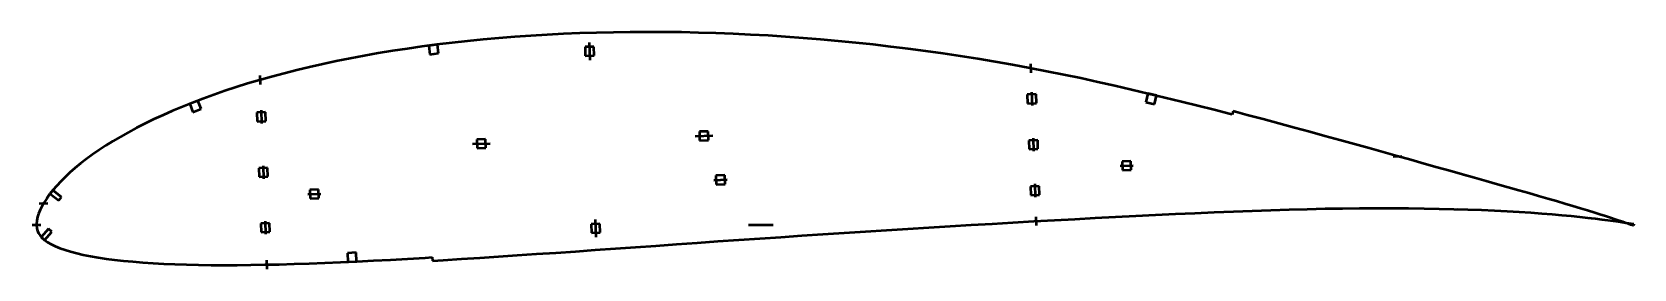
# Model space of a CAD drawing. Header units: metres. Extents: x -255 to 473, y -20 to 88.
import ezdxf

# ---------------------------------------------------------------- set-up
doc = ezdxf.new("R2010")
doc.units = ezdxf.units.M
for name, color, linetype, lineweight in [('FoilLayer', 1, 'Continuous', 50), ('StringerLayer', 1, 'Continuous', 50), ('SubLayer', 1, 'Continuous', 50)]:
    doc.layers.add(name, color=color, linetype=linetype, lineweight=lineweight)

msp = doc.modelspace()

# ---------------------------------------------------------------- linework, layer by layer
at = {"layer": 'FoilLayer'}
for p, q in [((1.8, 87.33), (-5.75, 87.09)), ((9.41, 87.49), (1.8, 87.33)), ((17.07, 87.6), (9.41, 87.49)), ((24.79, 87.65), (17.07, 87.6)), ((32.52, 87.62), (24.79, 87.65)), ((40.3, 87.52), (32.52, 87.62)), ((48.11, 87.35), (40.3, 87.52)), ((55.97, 87.11), (48.11, 87.35)), ((-84.27, 80.04), (-90.9, 79.04)), ((-77.53, 81), (-84.27, 80.04)), ((-70.7, 81.9), (-77.53, 81)), ((-63.79, 82.74), (-70.7, 81.9)), ((-56.79, 83.53), (-63.79, 82.74)), ((-49.73, 84.23), (-56.79, 83.53)), ((-42.59, 84.86), (-49.73, 84.23)), ((-35.35, 85.43), (-42.59, 84.86)), ((-28.04, 85.95), (-35.35, 85.43)), ((-20.66, 86.4), (-28.04, 85.95)), ((-13.23, 86.78), (-20.66, 86.4)), ((-5.75, 87.09), (-13.23, 86.78)), ((63.85, 86.8), (55.97, 87.11)), ((71.76, 86.43), (63.85, 86.8)), ((79.68, 85.99), (71.76, 86.43)), ((87.61, 85.47), (79.68, 85.99)), ((95.57, 84.89), (87.61, 85.47)), ((103.53, 84.24), (95.57, 84.89)), ((111.5, 83.52), (103.53, 84.24)), ((119.48, 82.74), (111.5, 83.52)), ((127.44, 81.9), (119.48, 82.74)), ((135.39, 80.98), (127.44, 81.9)), ((143.34, 79.99), (135.39, 80.98)), ((-122.53, 73.07), (-128.53, 71.72)), ((-116.42, 74.38), (-122.53, 73.07)), ((-110.19, 75.63), (-116.42, 74.38)), ((-103.85, 76.83), (-110.19, 75.63)), ((-97.42, 77.96), (-103.85, 76.83)), ((-90.9, 79.04), (-97.42, 77.96)), ((151.28, 78.94), (143.34, 79.99)), ((159.21, 77.82), (151.28, 78.94)), ((167.12, 76.64), (159.21, 77.82)), ((175.01, 75.39), (167.12, 76.64)), ((182.87, 74.08), (175.01, 75.39)), ((190.7, 72.7), (182.87, 74.08)), ((-151.32, 65.77), (-156.71, 64.17)), ((-145.79, 67.34), (-151.32, 65.77)), ((-140.15, 68.86), (-145.79, 67.34)), ((-134.4, 70.33), (-140.15, 68.86)), ((-128.53, 71.72), (-134.4, 70.33)), ((198.52, 71.25), (190.7, 72.7)), ((206.3, 69.75), (198.52, 71.25)), ((214.07, 68.19), (206.3, 69.75)), ((221.79, 66.59), (214.07, 68.19)), ((229.46, 64.91), (221.79, 66.59)), ((-172.11, 59.1), (-176.98, 57.32)), ((-167.11, 60.83), (-172.11, 59.1)), ((-161.98, 62.52), (-167.11, 60.83)), ((-156.71, 64.17), (-161.98, 62.52)), ((237.12, 63.18), (229.46, 64.91)), ((244.75, 61.41), (237.12, 63.18)), ((252.37, 59.6), (244.75, 61.41)), ((259.94, 57.78), (252.37, 59.6)), ((-190.79, 51.79), (-195.09, 49.89)), ((-186.33, 53.66), (-190.79, 51.79)), ((-181.73, 55.5), (-186.33, 53.66)), ((-176.98, 57.32), (-181.73, 55.5)), ((267.47, 55.95), (259.94, 57.78)), ((274.93, 54.09), (267.47, 55.95)), ((282.32, 52.2), (274.93, 54.09)), ((289.66, 50.31), (282.32, 52.2)), ((290.89, 51.59), (290.49, 50.09)), ((297.34, 49.89), (290.89, 51.59)), ((-207.17, 44.02), (-210.9, 42.03)), ((-203.28, 46), (-207.17, 44.02)), ((-199.26, 47.96), (-203.28, 46)), ((-195.09, 49.89), (-199.26, 47.96)), ((290.49, 50.09), (289.66, 50.31)), ((304.55, 47.98), (297.34, 49.89)), ((311.68, 46.07), (304.55, 47.98)), ((318.73, 44.14), (311.68, 46.07)), ((325.71, 42.23), (318.73, 44.14)), ((-217.9, 38.02), (-221.16, 35.99)), ((-214.49, 40.02), (-217.9, 38.02)), ((-210.9, 42.03), (-214.49, 40.02)), ((332.6, 40.34), (325.71, 42.23)), ((339.39, 38.47), (332.6, 40.34)), ((346.06, 36.62), (339.39, 38.47)), ((352.63, 34.79), (346.06, 36.62)), ((-230.03, 29.83), (-232.67, 27.79)), ((-227.23, 31.88), (-230.03, 29.83)), ((-224.26, 33.94), (-227.23, 31.88)), ((-221.16, 35.99), (-224.26, 33.94)), ((359.08, 32.97), (352.63, 34.79)), ((365.42, 31.2), (359.08, 32.97)), ((371.63, 29.46), (365.42, 31.2)), ((377.7, 27.76), (371.63, 29.46)), ((-237.45, 23.75), (-239.6, 21.72)), ((-235.15, 25.77), (-237.45, 23.75)), ((-232.67, 27.79), (-235.15, 25.77)), ((383.62, 26.09), (377.7, 27.76)), ((389.39, 24.46), (383.62, 26.09)), ((395.02, 22.86), (389.39, 24.46)), ((400.5, 21.32), (395.02, 22.86)), ((-245.11, 15.77), (-246.62, 13.85)), ((-243.43, 17.72), (-245.11, 15.77)), ((-241.59, 19.71), (-243.43, 17.72)), ((-239.6, 21.72), (-241.59, 19.71)), ((405.81, 19.82), (400.5, 21.32)), ((410.94, 18.37), (405.81, 19.82)), ((415.89, 16.96), (410.94, 18.37)), ((420.67, 15.61), (415.89, 16.96)), ((425.26, 14.3), (420.67, 15.61)), ((-250.14, 8.38), (-250.95, 6.74)), ((-249.13, 10.17), (-250.14, 8.38)), ((-247.96, 11.99), (-249.13, 10.17)), ((-246.62, 13.85), (-247.96, 11.99)), ((324.6, 7.17), (332.69, 7.34)), ((332.69, 7.34), (340.61, 7.45)), ((340.61, 7.45), (348.36, 7.52)), ((348.36, 7.52), (355.94, 7.57)), ((355.94, 7.57), (363.36, 7.58)), ((363.36, 7.58), (370.61, 7.53)), ((370.61, 7.53), (377.64, 7.43)), ((377.64, 7.43), (384.46, 7.31)), ((384.46, 7.31), (391.09, 7.16)), ((429.65, 13.05), (425.26, 14.3)), ((433.85, 11.84), (429.65, 13.05)), ((437.84, 10.68), (433.85, 11.84)), ((441.63, 9.56), (437.84, 10.68)), ((445.22, 8.49), (441.63, 9.56)), ((448.6, 7.46), (445.22, 8.49)), ((451.78, 6.49), (448.6, 7.46)), ((-252.62, 0.22), (-252.63, -0.16)), ((-252.45, 1.93), (-252.62, 0.22)), ((-252.12, 3.63), (-252.45, 1.93)), ((-251.64, 4.94), (-252.12, 3.63)), ((-250.95, 6.74), (-251.64, 4.94)), ((171.88, -0.07), (181.39, 0.48)), ((181.39, 0.48), (190.87, 1.04)), ((190.87, 1.04), (200.32, 1.58)), ((200.32, 1.58), (209.73, 2.1)), ((209.73, 2.1), (219.05, 2.6)), ((219.05, 2.6), (228.31, 3.09)), ((228.31, 3.09), (237.51, 3.59)), ((237.51, 3.59), (246.64, 4.07)), ((246.64, 4.07), (255.71, 4.5)), ((255.71, 4.5), (264.67, 4.92)), ((264.67, 4.92), (273.54, 5.33)), ((273.54, 5.33), (282.32, 5.73)), ((282.32, 5.73), (291.01, 6.1)), ((291.01, 6.1), (299.6, 6.41)), ((299.6, 6.41), (308.06, 6.68)), ((308.06, 6.68), (316.39, 6.95)), ((316.39, 6.95), (324.6, 7.17)), ((391.09, 7.16), (397.51, 6.97)), ((397.51, 6.97), (403.7, 6.74)), ((403.7, 6.74), (409.65, 6.47)), ((409.65, 6.47), (415.37, 6.19)), ((415.37, 6.19), (420.86, 5.88)), ((420.86, 5.88), (426.11, 5.55)), ((426.11, 5.55), (431.09, 5.17)), ((431.09, 5.17), (435.8, 4.78)), ((435.8, 4.78), (440.23, 4.4)), ((440.23, 4.4), (444.41, 4.01)), ((444.41, 4.01), (448.31, 3.62)), ((448.31, 3.62), (451.94, 3.22)), ((454.74, 5.57), (451.78, 6.49)), ((451.94, 3.22), (455.28, 2.83)), ((457.48, 4.71), (454.74, 5.57)), ((455.28, 2.83), (458.33, 2.44)), ((460.01, 3.89), (457.48, 4.71)), ((458.33, 2.44), (461.08, 2.08)), ((462.33, 3.14), (460.01, 3.89)), ((461.08, 2.08), (463.55, 1.74)), ((464.42, 2.45), (462.33, 3.14)), ((463.55, 1.74), (465.73, 1.43)), ((466.29, 1.82), (464.42, 2.45)), ((465.73, 1.43), (467.61, 1.17)), ((467.94, 1.27), (466.29, 1.82)), ((467.61, 1.17), (469.22, 0.93)), ((469.35, 0.78), (467.94, 1.27)), ((469.22, 0.93), (470.54, 0.74)), ((470.53, 0.37), (469.35, 0.78)), ((471.47, 0.05), (470.53, 0.37)), ((470.54, 0.74), (471.58, 0.58)), ((472.15, -0.19), (471.47, 0.05)), ((471.58, 0.58), (472.32, 0.46)), ((472.32, 0.46), (472.8, 0.39)), ((472.96, 0.36), (472.73, -0.39)), ((472.8, 0.39), (472.96, 0.36)), ((-252.63, -0.16), (-252.49, -1.7)), ((-252.49, -1.7), (-252.16, -2.79)), ((-252.16, -2.79), (-251.65, -3.85)), ((-251.65, -3.85), (-250.92, -4.93)), ((-250.92, -4.93), (-250.01, -5.97)), ((-250.01, -5.97), (-248.88, -6.98)), ((-248.88, -6.98), (-247.56, -7.94)), ((56.84, -7.52), (66.33, -6.87)), ((66.33, -6.87), (75.86, -6.23)), ((75.86, -6.23), (85.4, -5.58)), ((85.4, -5.58), (94.97, -4.93)), ((94.97, -4.93), (104.59, -4.27)), ((104.59, -4.27), (114.23, -3.64)), ((114.23, -3.64), (123.86, -3.04)), ((123.86, -3.04), (133.48, -2.43)), ((133.48, -2.43), (143.09, -1.81)), ((143.09, -1.81), (152.71, -1.21)), ((152.71, -1.21), (162.31, -0.63)), ((162.31, -0.63), (171.88, -0.07)), ((472.59, -0.34), (472.15, -0.19)), ((472.73, -0.39), (472.59, -0.34)), ((-247.56, -7.94), (-245.99, -8.85)), ((-245.99, -8.85), (-244.14, -9.72)), ((-244.14, -9.72), (-242.01, -10.57)), ((-242.01, -10.57), (-239.63, -11.4)), ((-239.63, -11.4), (-237.09, -12.2)), ((-237.09, -12.2), (-234.33, -12.94)), ((-234.33, -12.94), (-231.33, -13.61)), ((-231.33, -13.61), (-228.1, -14.25)), ((-228.1, -14.25), (-224.63, -14.85)), ((-51.28, -15.03), (-42.82, -14.46)), ((-42.82, -14.46), (-34.22, -13.87)), ((-34.22, -13.87), (-25.49, -13.28)), ((-25.49, -13.28), (-16.68, -12.7)), ((-16.68, -12.7), (-7.78, -12.08)), ((-7.78, -12.08), (1.21, -11.44)), ((1.21, -11.44), (10.31, -10.79)), ((10.31, -10.79), (19.49, -10.14)), ((19.49, -10.14), (28.74, -9.51)), ((28.74, -9.51), (38.04, -8.86)), ((38.04, -8.86), (47.4, -8.19)), ((47.4, -8.19), (56.84, -7.52)), ((-224.63, -14.85), (-220.99, -15.42)), ((-220.99, -15.42), (-217.15, -15.92)), ((-217.15, -15.92), (-213.1, -16.36)), ((-213.1, -16.36), (-208.81, -16.75)), ((-208.81, -16.75), (-204.3, -17.12)), ((-204.3, -17.12), (-199.61, -17.45)), ((-199.61, -17.45), (-194.75, -17.73)), ((-194.75, -17.73), (-189.7, -17.94)), ((-189.7, -17.94), (-184.44, -18.1)), ((-184.44, -18.1), (-178.96, -18.22)), ((-178.96, -18.22), (-173.31, -18.31)), ((-173.31, -18.31), (-167.49, -18.34)), ((-167.49, -18.34), (-161.5, -18.32)), ((-161.5, -18.32), (-155.3, -18.24)), ((-155.3, -18.24), (-148.91, -18.12)), ((-148.91, -18.12), (-142.33, -17.99)), ((-142.33, -17.99), (-135.62, -17.81)), ((-135.62, -17.81), (-128.74, -17.58)), ((-128.74, -17.58), (-121.69, -17.3)), ((-121.69, -17.3), (-114.45, -16.98)), ((-114.45, -16.98), (-107.05, -16.66)), ((-107.05, -16.66), (-99.53, -16.3)), ((-99.53, -16.3), (-91.87, -15.91)), ((-91.87, -15.91), (-84.05, -15.46)), ((-84.05, -15.46), (-76.08, -14.98)), ((-76.08, -14.98), (-72.87, -14.79)), ((-72.87, -14.79), (-72.78, -16.34)), ((-72.78, -16.34), (-67.86, -16.05)), ((-67.86, -16.05), (-59.63, -15.56)), ((-59.63, -15.56), (-51.28, -15.03))]:
    msp.add_line(p, q, dxfattribs=at)
at = {"layer": 'StringerLayer'}
for p, q in [((-70.51, 81.93), (-74.47, 81.4)), ((-74.47, 81.4), (-73.95, 77.44)), ((-69.98, 77.96), (-70.51, 81.93)), ((-73.95, 77.44), (-69.98, 77.96)), ((252.21, 59.64), (251.28, 55.75)), ((256.1, 58.71), (252.21, 59.64)), ((255.17, 54.82), (256.1, 58.71)), ((-179.29, 56.43), (-183.03, 55)), ((-183.03, 55), (-181.6, 51.27)), ((-181.6, 51.27), (-177.86, 52.7)), ((-177.86, 52.7), (-179.29, 56.43)), ((251.28, 55.75), (255.17, 54.82)), ((-245.16, 15.71), (-246.39, 14.13)), ((-241.23, 12.62), (-245.16, 15.71)), ((-246.39, 14.13), (-242.46, 11.05)), ((-242.46, 11.05), (-241.23, 12.62)), ((-247.09, -1.87), (-250.41, -5.61)), ((-250.41, -5.61), (-248.91, -6.94)), ((-248.91, -6.94), (-245.59, -3.2)), ((-245.59, -3.2), (-247.09, -1.87)), ((-107.39, -12.67), (-111.39, -12.84)), ((-111.39, -12.84), (-111.21, -16.84)), ((-107.22, -16.66), (-107.39, -12.67)), ((-111.21, -16.84), (-107.22, -16.66))]:
    msp.add_line(p, q, dxfattribs=at)
at = {"layer": 'SubLayer'}
for p, q in [((0.52, 80.98), (-3.47, 80.84)), ((-3.47, 80.84), (-3.33, 76.84)), ((-1.55, 82.91), (-1.27, 74.91)), ((0.66, 76.98), (0.52, 80.98)), ((-3.33, 76.84), (0.66, 76.98)), ((198.92, 73.16), (199.06, 69.16)), ((-151.11, 67.85), (-150.97, 63.85)), ((201.4, 59.33), (197.4, 59.19)), ((197.4, 59.19), (197.54, 55.19)), ((199.37, 60.26), (199.58, 54.26)), ((201.54, 55.33), (201.4, 59.33)), ((-148.53, 51.13), (-152.52, 50.99)), ((-152.52, 50.99), (-152.38, 46.99)), ((-150.56, 52.06), (-150.35, 46.06)), ((-148.39, 47.13), (-148.53, 51.13)), ((197.54, 55.19), (201.54, 55.33)), ((-152.38, 46.99), (-148.39, 47.13)), ((-54.53, 36.74), (-46.53, 37.02)), ((-48.6, 38.95), (-52.6, 38.81)), ((-52.6, 38.81), (-52.46, 34.81)), ((-48.46, 34.95), (-48.6, 38.95)), ((46.53, 40.27), (54.53, 40.55)), ((52.46, 42.48), (48.46, 42.34)), ((48.46, 42.34), (48.6, 38.34)), ((48.6, 38.34), (52.6, 38.48)), ((52.6, 38.48), (52.46, 42.48)), ((202.13, 38.47), (198.13, 38.33)), ((198.13, 38.33), (198.27, 34.33)), ((200.1, 39.4), (200.3, 33.4)), ((202.27, 34.47), (202.13, 38.47)), ((-52.46, 34.81), (-48.46, 34.95)), ((198.27, 34.33), (202.27, 34.47)), ((363.55, 31.09), (367.54, 31.23)), ((-147.65, 25.94), (-151.64, 25.8)), ((-151.64, 25.8), (-151.5, 21.8)), ((-151.5, 21.8), (-147.51, 21.94)), ((-149.68, 26.87), (-149.47, 20.87)), ((-147.51, 21.94), (-147.65, 25.94)), ((60, 22.49), (56, 22.35)), ((56, 22.35), (56.14, 18.36)), ((60.14, 18.5), (60, 22.49)), ((239.56, 26.76), (245.55, 26.97)), ((244.49, 28.94), (240.49, 28.8)), ((240.49, 28.8), (240.63, 24.8)), ((240.63, 24.8), (244.63, 24.94)), ((244.63, 24.94), (244.49, 28.94)), ((395.98, 22.07), (396.26, 23.03)), ((-124.48, 16.05), (-128.48, 15.91)), ((-128.48, 15.91), (-128.34, 11.91)), ((-124.34, 12.05), (-124.48, 16.05)), ((55.07, 20.32), (61.07, 20.53)), ((56.14, 18.36), (60.14, 18.5)), ((202.86, 17.62), (198.86, 17.48)), ((198.86, 17.48), (199, 13.48)), ((200.82, 18.55), (201.03, 12.55)), ((203, 13.62), (202.86, 17.62)), ((-251.4, 9.62), (-247.4, 9.76)), ((-129.41, 13.88), (-123.41, 14.09)), ((-128.34, 11.91), (-124.34, 12.05)), ((199, 13.48), (203, 13.62)), ((393.15, 6.6), (393.23, 7.59)), ((434.46, 11.14), (434.75, 12.1)), ((-254.62, 0), (-250.62, 0)), ((-146.77, 0.75), (-150.76, 0.61)), ((-150.76, 0.61), (-150.62, -3.38)), ((-148.8, 1.68), (-148.59, -4.31)), ((-146.63, -3.24), (-146.77, 0.75)), ((3.33, 0.45), (-0.66, 0.31)), ((-0.66, 0.31), (-0.52, -3.68)), ((1.55, -5.61), (1.27, 2.38)), ((3.47, -3.55), (3.33, 0.45)), ((70.75, 0), (82.03, 0)), ((201.34, 3.64), (201.48, -0.35)), ((433.13, 4.5), (433.25, 5.49)), ((453.04, 2.59), (453.19, 3.57)), ((453.61, 5.4), (453.9, 6.35)), ((-150.62, -3.38), (-146.63, -3.24)), ((-0.52, -3.68), (3.47, -3.55)), ((-148.18, -16.11), (-148.04, -20.11))]:
    msp.add_line(p, q, dxfattribs=at)

doc.saveas('drawing.dxf')
